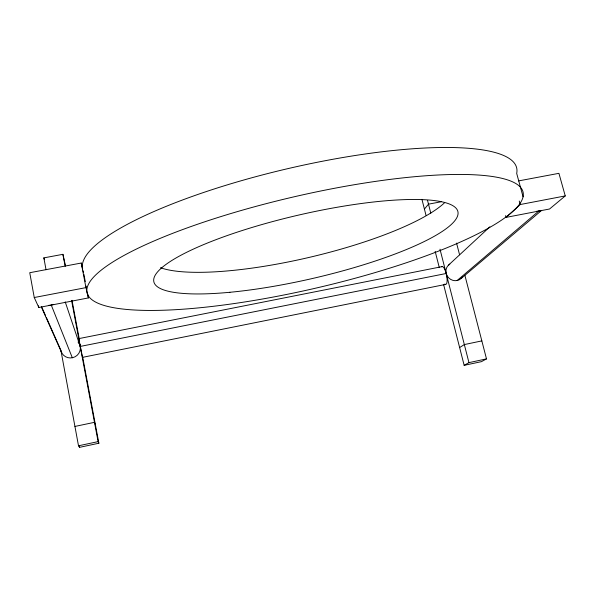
<?xml version="1.0" encoding="UTF-8"?>
<svg xmlns="http://www.w3.org/2000/svg" width="595" height="595" viewBox="0 0 595 595"><rect width="100%" height="100%" fill="white"/><g stroke="black" fill="none" stroke-linecap="round" stroke-linejoin="round"><path stroke-width="0.89" d="M424.413 209.09L428.497 204.159L441.14 201.772M448.593 265.043L489.856 226.821M505.631 215.621L506.107 217.383L520.201 204.539L565.25 195.919L558.921 173.331L518.505 180.917M457.124 280.535L538.743 211.091M461.155 278.49L541.629 210.37M565.25 195.919L549.549 209.001L506.107 217.383M459.63 347.539L464.338 344.572L481.838 340.898M443.632 284.655L464.152 365.337L468.949 362.63L486.494 358.889L464.911 275.418M486.494 358.889L481.452 361.648L464.152 365.337M78.503 445.796L98.108 441.624L98.874 443.23L79.581 447.343L78.503 445.796L60.891 350.291L46.336 317.44M74.933 426.437L94.479 422.331L95.297 424.242M442.405 266.56L78.919 338.6L79.41 341.969L82.556 357.342L445.558 284.417M446.19 273.492L80.221 346.439L65.212 301.866M82.675 269.089L81.262 263.035L29.75 272.711L34.25 297.522L38.801 307.489L88.402 297.924L87.532 293.372M34.25 297.522L85.955 287.623L88.402 297.924M46.038 269.728L43.852 257.873L62.914 254.325L65.532 265.898M78.919 338.6L79.187 339.425M41.479 306.485L45.584 315.752M41.375 306.998L61.672 352.657M51.267 305.086L72.315 357.751M43.852 257.873L44.484 259.621M523.064 196.789A223.735 46.938 -13 0 0 206.331 221.273A223.735 46.938 -13 0 0 186.071 308.976A223.735 46.938 -13 0 0 523.064 196.789L516.691 173.413A222.775 51.17 -13.1 0 0 299.04 166.102A222.775 51.17 -13.1 0 0 82.601 268.769M519.249 201.036L520.201 204.539M456.558 243.11L459.578 254.779M427.574 200.567L430.795 213.166M439.988 249.179L468.949 362.63M421.937 199.34L426.02 215.383M435.168 251.373L439.288 267.564M83.077 270.814L83.478 272.54M80.318 344.676L80.63 346.26M83.88 274.273L85.271 281.547M86.141 286.098L86.491 287.921M81.262 263.035L85.955 287.623M72.01 300.326L79.366 339.477M82.623 356.784L98.874 443.23M62.914 254.325L65.13 266.144M71.645 300.802L98.108 441.624M79.247 445.529L79.581 447.343M38.489 305.778L38.801 307.489M82.504 356.762L82.556 357.342M53.654 304.387A12.651 12.101 -15 0 1 48.79 305.324M540.796 210.466A11.625 10.688 41.8 0 1 536.564 211.285M78.049 342.013A9.862 9.527 -21.6 0 1 75.126 356.747A9.862 9.527 -21.6 0 1 61.084 351.095M462.59 276.734A9.2 8.672 43.8 0 1 448.764 277.939A9.2 8.672 43.8 0 1 449.798 264.128M441.765 266.791A9.104 2.581 78.4 0 1 446.696 275.827A9.104 2.581 78.4 0 1 444.807 284.008M444.524 202.776A155.377 35.388 -13.1 0 1 306.395 258.044A155.377 35.388 -13.1 0 1 160.479 267.705M229.93 292.279A156.031 32.457 -13 0 0 458.068 212.988A156.031 32.457 -13 0 0 229.663 234.705A156.031 32.457 -13 0 0 229.93 292.279"/></g></svg>
